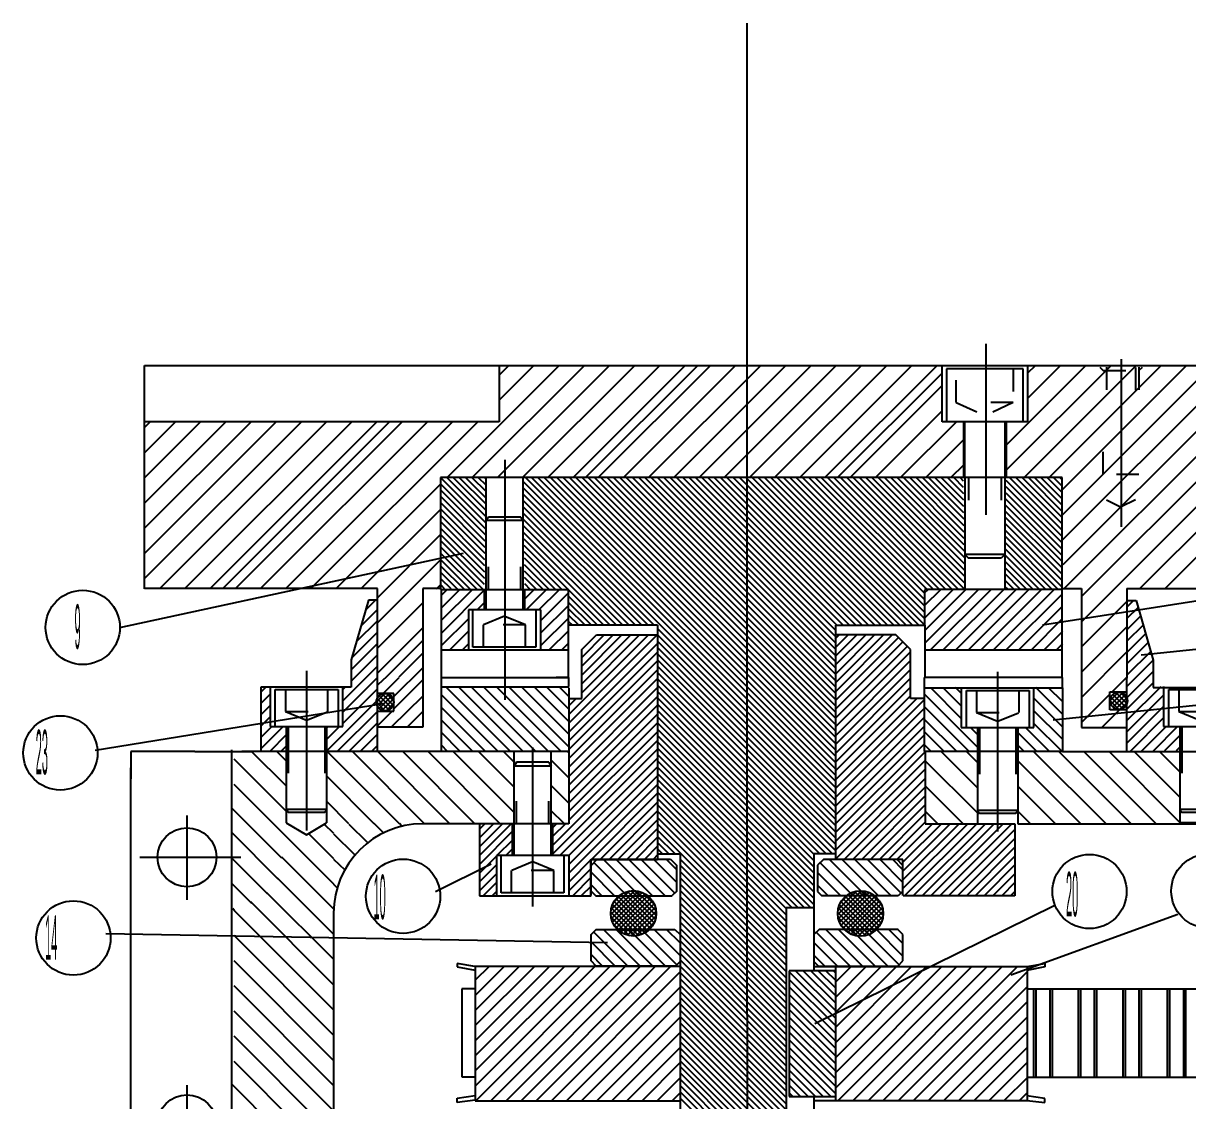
# Model space of a CAD drawing. Extents: x 0.6 to 11.2, y 0 to 9.3.
# Drawn here: x 1.05 to 6.19, y 4.49 to 9.25 of the extents above; entities that cross this region are included whole.
import ezdxf

# ---------------------------------------------------------------- set-up
doc = ezdxf.new("R2010")
doc.units = 0
doc.header["$LTSCALE"] = 10
doc.linetypes.add('DASHDOT', pattern=[1, 0.5, -0.25, 0, -0.25])
doc.linetypes.add('DOT', pattern=[0.25, 0, -0.25])
doc.layers.add('1', color=1, linetype='CONTINUOUS')

msp = doc.modelspace()

# ---------------------------------------------------------------- linework, layer by layer
at = {"layer": '1', "color": 0, "linetype": 'DASHDOT'}
for p, q in [((4.2456, 4.8676), (4.2456, 9.2519)), ((5.3005, 7.8353), (5.3005, 7.0797)), ((5.8982, 7.7671), (5.8982, 7.2094)), ((5.8982, 7.7671), (5.8982, 7.2094)), ((3.1734, 7.3226), (3.1734, 6.2617)), ((5.8982, 7.2094), (5.8982, 7.0257)), ((5.8982, 7.2094), (5.8982, 7.0257)), ((2.2969, 6.3892), (2.2969, 5.6845)), ((5.3519, 6.3848), (5.3519, 5.6801)), ((3.2965, 6.0504), (3.2965, 5.3481)), ((1.7692, 5.7508), (1.7692, 5.378)), ((1.5608, 5.5658), (2.0065, 5.5658)), ((4.2456, 4.8676), (4.2456, 2.6913)), ((1.7692, 4.5588), (1.7692, 4.2149))]:
    msp.add_line(p, q, dxfattribs=at)
at = {"layer": '1', "color": 0, "linetype": 'CONTINUOUS'}
for p, q in [((1.581, 6.7521), (1.581, 7.7399)), ((1.581, 7.7399), (6.9258, 7.7399)), ((3.4128, 7.7377), (2.9187, 7.2436)), ((3.5242, 7.7377), (3.0301, 7.2436)), ((3.6355, 7.7377), (3.1414, 7.2436)), ((3.1495, 7.7377), (3.1495, 7.4907)), ((3.3014, 7.7377), (3.1495, 7.5858)), ((3.1901, 7.7377), (3.1495, 7.6972)), ((3.7469, 7.7377), (3.2528, 7.2436)), ((3.8582, 7.7377), (3.3641, 7.2436)), ((3.9696, 7.7377), (3.4755, 7.2436)), ((4.0253, 7.7377), (3.5312, 7.2436)), ((4.0809, 7.7377), (3.5869, 7.2436)), ((4.1923, 7.7377), (3.6982, 7.2436)), ((4.3036, 7.7377), (3.8096, 7.2436)), ((4.415, 7.7377), (3.9209, 7.2436)), ((4.5264, 7.7377), (4.0323, 7.2436)), ((4.6377, 7.7377), (4.1436, 7.2436)), ((4.7491, 7.7377), (4.255, 7.2436)), ((4.8604, 7.7377), (4.3663, 7.2436)), ((4.9718, 7.7377), (4.4777, 7.2436)), ((5.0831, 7.7377), (4.5891, 7.2436)), ((5.1072, 7.4907), (5.1072, 7.7377)), ((5.4646, 7.7244), (5.1255, 7.7244)), ((5.1255, 7.7244), (5.1255, 7.4908)), ((5.8522, 7.7383), (5.3902, 7.2763)), ((5.7407, 7.7381), (5.3902, 7.3876)), ((5.4646, 7.4908), (5.4646, 7.7244)), ((5.9637, 7.7385), (5.4689, 7.2436)), ((5.6292, 7.738), (5.4845, 7.5933)), ((5.5176, 7.7378), (5.4845, 7.7047)), ((5.4845, 7.7377), (5.4845, 7.4907)), ((6.0753, 7.7386), (5.5803, 7.2436)), ((6.1868, 7.7388), (5.6381, 7.1901)), ((6.2983, 7.739), (5.6387, 7.0794)), ((6.4098, 7.7391), (5.6393, 6.9686)), ((6.5214, 7.7393), (5.6399, 6.8578)), ((6.6329, 7.7395), (5.6467, 6.7532)), ((6.8559, 7.7398), (5.7226, 6.6065)), ((6.7444, 7.7396), (5.7226, 6.7178)), ((5.1072, 7.7061), (4.6447, 7.2436)), ((6.9259, 7.6984), (5.9807, 6.7532)), ((5.1072, 7.6504), (4.7004, 7.2436)), ((6.9261, 7.5872), (6.0921, 6.7532)), ((5.1072, 7.5391), (4.8118, 7.2436)), ((3.1495, 7.4907), (1.5811, 7.4907)), ((1.6068, 7.4907), (1.5811, 7.465)), ((1.7181, 7.4907), (1.5812, 7.3538)), ((1.8295, 7.4907), (1.5814, 7.2426)), ((1.9409, 7.4907), (1.5815, 7.1313)), ((2.0522, 7.4907), (1.5816, 7.0201)), ((2.1636, 7.4907), (1.5817, 6.9089)), ((2.2749, 7.4907), (1.5819, 6.7976)), ((2.3863, 7.4907), (1.6488, 6.7532)), ((2.4976, 7.4907), (1.7602, 6.7532)), ((2.609, 7.4907), (1.8715, 6.7532)), ((2.6647, 7.4907), (1.9272, 6.7532)), ((2.7203, 7.4907), (1.9829, 6.7532)), ((2.8317, 7.4907), (2.0942, 6.7532)), ((2.943, 7.4907), (2.2056, 6.7532)), ((3.0544, 7.4907), (2.317, 6.7532)), ((5.1702, 7.4907), (4.9231, 7.2436)), ((5.4845, 7.4907), (5.1072, 7.4907)), ((5.2015, 7.4907), (5.2015, 7.2436)), ((5.2064, 7.4908), (5.2064, 7.2436)), ((5.3837, 7.4908), (5.3837, 7.2418)), ((5.3902, 7.4907), (5.3902, 7.2436)), ((5.2015, 7.4107), (5.0345, 7.2436)), ((5.2015, 7.2993), (5.1458, 7.2436)), ((2.8899, 7.2148), (2.4283, 6.7532)), ((5.6378, 7.2436), (2.8901, 7.2436)), ((2.8901, 7.2436), (2.8901, 6.7496)), ((3.0887, 7.0452), (2.8903, 7.2436)), ((3.0883, 7.0177), (2.8903, 7.2158)), ((3.0892, 7.0726), (2.9182, 7.2436)), ((3.0896, 7.1), (2.9461, 7.2435)), ((3.09, 7.1274), (2.9741, 7.2434)), ((3.0904, 7.1549), (3.002, 7.2433)), ((3.0908, 7.1823), (3.0299, 7.2432)), ((3.0912, 7.2097), (3.0579, 7.2431)), ((3.0916, 7.2371), (3.0858, 7.243)), ((3.0917, 6.6596), (3.0917, 7.243)), ((3.2545, 6.6596), (3.2545, 7.243)), ((4.6357, 5.8457), (3.2548, 7.2266)), ((4.6357, 5.8735), (3.2662, 7.243)), ((4.6357, 5.9014), (3.2941, 7.243)), ((4.6357, 5.9292), (3.3219, 7.243)), ((4.6357, 5.957), (3.3497, 7.243)), ((4.6357, 5.9849), (3.3776, 7.243)), ((4.6357, 6.0127), (3.4054, 7.243)), ((4.6357, 6.0405), (3.4332, 7.243)), ((4.6357, 6.0684), (3.461, 7.243)), ((4.6357, 6.0962), (3.4889, 7.243)), ((4.6357, 6.1241), (3.5167, 7.2431)), ((4.6357, 6.1519), (3.5445, 7.2431)), ((4.6357, 6.1797), (3.5724, 7.2431)), ((4.6357, 6.2076), (3.6002, 7.2431)), ((4.6357, 6.2354), (3.628, 7.2431)), ((4.6357, 6.2633), (3.6558, 7.2431)), ((4.6357, 6.2911), (3.6837, 7.2431)), ((4.6357, 6.3189), (3.7115, 7.2431)), ((4.6357, 6.3468), (3.7393, 7.2431)), ((4.6357, 6.3746), (3.7672, 7.2431)), ((4.6357, 6.4025), (3.795, 7.2432)), ((4.6357, 6.4303), (3.8228, 7.2432)), ((4.6357, 6.4581), (3.8506, 7.2432)), ((4.6357, 6.486), (3.8785, 7.2432)), ((4.6357, 6.5138), (3.9063, 7.2432)), ((4.6357, 6.5416), (3.9341, 7.2432)), ((4.6357, 6.5695), (3.962, 7.2432)), ((4.6421, 6.5909), (3.9898, 7.2432)), ((4.67, 6.5909), (4.0176, 7.2432)), ((4.6978, 6.5909), (4.0455, 7.2432)), ((4.7257, 6.5909), (4.0733, 7.2432)), ((4.7535, 6.5909), (4.1011, 7.2433)), ((4.7813, 6.5909), (4.1289, 7.2433)), ((4.8092, 6.5909), (4.1568, 7.2433)), ((4.837, 6.5909), (4.1846, 7.2433)), ((4.8648, 6.5909), (4.2124, 7.2433)), ((4.8927, 6.5909), (4.2403, 7.2433)), ((4.9205, 6.5909), (4.2681, 7.2433)), ((4.9484, 6.5909), (4.2959, 7.2433)), ((4.9762, 6.5909), (4.3237, 7.2433)), ((5.004, 6.5909), (4.3516, 7.2433)), ((5.0291, 6.5937), (4.3794, 7.2434)), ((5.0292, 6.6214), (4.4072, 7.2434)), ((5.0293, 6.6492), (4.4351, 7.2434)), ((5.0294, 6.6769), (4.4629, 7.2434)), ((5.0295, 6.7047), (4.4907, 7.2434)), ((5.0295, 6.7324), (4.5185, 7.2434)), ((5.0401, 6.7497), (4.5464, 7.2434)), ((5.068, 6.7496), (4.5742, 7.2434)), ((5.0959, 6.7496), (4.602, 7.2434)), ((5.1238, 6.7495), (4.6299, 7.2434)), ((5.1517, 6.7495), (4.6577, 7.2435)), ((5.1796, 6.7494), (4.6855, 7.2435)), ((5.2072, 6.7496), (4.7133, 7.2435)), ((5.2069, 6.7778), (4.7412, 7.2435)), ((5.2066, 6.8059), (4.769, 7.2435)), ((5.2062, 6.8341), (4.7968, 7.2435)), ((5.2059, 6.8623), (4.8247, 7.2435)), ((5.2056, 6.8904), (4.8525, 7.2435)), ((5.2053, 6.9186), (4.8803, 7.2435)), ((5.2049, 6.9468), (4.9081, 7.2435)), ((5.2046, 6.9749), (4.936, 7.2436)), ((5.2043, 7.0031), (4.9638, 7.2436)), ((5.204, 7.0313), (4.9916, 7.2436)), ((5.2036, 7.0594), (5.0195, 7.2436)), ((5.2033, 7.0876), (5.0473, 7.2436)), ((5.203, 7.1157), (5.0751, 7.2436)), ((5.2027, 7.1439), (5.103, 7.2436)), ((5.2023, 7.1721), (5.1308, 7.2436)), ((5.202, 7.2002), (5.1586, 7.2436)), ((5.2017, 7.2284), (5.1864, 7.2436)), ((5.2072, 7.2445), (5.2072, 6.7493)), ((5.3841, 7.2445), (5.3841, 6.7493)), ((5.6372, 6.9834), (5.39, 7.2306)), ((5.6373, 7.0112), (5.4065, 7.242)), ((5.6373, 7.039), (5.4341, 7.2422)), ((5.6374, 7.0668), (5.4618, 7.2424)), ((5.6375, 7.0945), (5.4894, 7.2426)), ((5.6375, 7.1223), (5.517, 7.2428)), ((5.6376, 7.1501), (5.5447, 7.243)), ((5.6377, 7.1778), (5.5723, 7.2432)), ((5.6377, 7.2056), (5.6, 7.2434)), ((5.6378, 7.2334), (5.6276, 7.2436)), ((5.6378, 6.7496), (5.6378, 7.2436)), ((3.0879, 6.9903), (2.8905, 7.1877)), ((3.0875, 6.9629), (2.8907, 7.1597)), ((4.6357, 5.8178), (3.2552, 7.1983)), ((3.8348, 6.5909), (3.2557, 7.17)), ((5.637, 6.9279), (5.3894, 7.1756)), ((5.6371, 6.9557), (5.3897, 7.2031)), ((2.8892, 7.1027), (2.5397, 6.7532)), ((3.0871, 6.9355), (2.8909, 7.1317)), ((3.0867, 6.908), (2.8911, 7.1036)), ((3.807, 6.5909), (3.2562, 7.1417)), ((3.7791, 6.5909), (3.2566, 7.1134)), ((5.6369, 6.8724), (5.3887, 7.1206)), ((5.637, 6.9001), (5.389, 7.1481)), ((3.0863, 6.8806), (2.8913, 7.0756)), ((3.1012, 7.0695), (3.0917, 7.0538)), ((3.2545, 7.0538), (3.0917, 7.0538)), ((3.245, 7.0695), (3.1012, 7.0695)), ((3.245, 7.0695), (3.2545, 7.0538)), ((3.7513, 6.5909), (3.2571, 7.0851)), ((3.7235, 6.5909), (3.2575, 7.0568)), ((5.6368, 6.8168), (5.388, 7.0656)), ((5.6368, 6.8446), (5.3883, 7.0931)), ((5.5501, 6.5924), (8.5084, 7.0573)), ((3.0859, 6.8532), (2.8915, 7.0476)), ((3.0854, 6.8258), (2.8916, 7.0195)), ((3.6956, 6.5909), (3.258, 7.0285)), ((3.6678, 6.5909), (3.2584, 7.0002)), ((5.6366, 6.7613), (5.3873, 7.0106)), ((5.6367, 6.7891), (5.3877, 7.0381)), ((2.8884, 6.9906), (2.6106, 6.7128)), ((3.085, 6.7983), (2.8918, 6.9915)), ((3.0846, 6.7709), (2.892, 6.9635)), ((3.6399, 6.5909), (3.2589, 6.9719)), ((5.5926, 6.7496), (5.3866, 6.9556)), ((5.6204, 6.7497), (5.387, 6.9831)), ((1.4725, 6.5815), (2.991, 6.9093)), ((3.0798, 6.7478), (2.8922, 6.9355)), ((3.0512, 6.7487), (2.8924, 6.9074)), ((3.4533, 6.7497), (3.2594, 6.9436)), ((3.4258, 6.7494), (3.2598, 6.9153)), ((5.3838, 6.9042), (5.2072, 6.9042)), ((5.2072, 6.9042), (5.2229, 6.8872)), ((5.3838, 6.9042), (5.3681, 6.8872)), ((5.537, 6.7496), (5.386, 6.9006)), ((5.5648, 6.7496), (5.3863, 6.9281)), ((2.8877, 6.8785), (2.6106, 6.6014)), ((3.0225, 6.7495), (2.8926, 6.8794)), ((2.9938, 6.7503), (2.8928, 6.8514)), ((3.3982, 6.7491), (3.2603, 6.887)), ((3.3706, 6.7488), (3.2607, 6.8587)), ((5.3681, 6.8872), (5.2229, 6.8872)), ((5.4814, 6.7495), (5.3853, 6.8456)), ((5.5092, 6.7495), (5.3856, 6.8731)), ((2.9652, 6.7512), (2.893, 6.8233)), ((2.9365, 6.752), (2.8932, 6.7953)), ((3.3431, 6.7485), (3.2612, 6.8304)), ((3.3155, 6.7483), (3.2616, 6.8021)), ((5.4536, 6.7494), (5.3849, 6.8181)), ((2.6106, 6.7532), (1.5819, 6.7532)), ((2.6106, 6.3618), (2.6106, 6.7532)), ((2.8935, 6.7532), (2.8113, 6.7532)), ((2.8113, 6.7532), (2.8113, 6.3618)), ((2.8869, 6.7664), (2.8708, 6.7503)), ((2.8925, 6.7497), (2.8925, 6.3595)), ((2.8925, 6.7497), (3.4571, 6.7497)), ((2.9196, 6.7496), (2.8926, 6.7226)), ((2.975, 6.7493), (2.893, 6.6672)), ((3.0304, 6.749), (2.8933, 6.6119)), ((2.9078, 6.7528), (2.8934, 6.7673)), ((3.0843, 6.7472), (2.8937, 6.5566)), ((3.0843, 6.6588), (3.0843, 6.7477)), ((3.0858, 6.7487), (3.0848, 6.7477)), ((3.1411, 6.7484), (3.1405, 6.7477)), ((3.1965, 6.7481), (3.1962, 6.7477)), ((3.2519, 6.7478), (3.2518, 6.7477)), ((3.288, 6.748), (3.2621, 6.7738)), ((3.2625, 6.6588), (3.2625, 6.7477)), ((3.3015, 6.7474), (3.2625, 6.7084)), ((3.3568, 6.7471), (3.2686, 6.6588)), ((3.4121, 6.7467), (3.3242, 6.6588)), ((3.4555, 6.5909), (3.4555, 6.7464)), ((3.6121, 6.5909), (3.4571, 6.7459)), ((5.0291, 6.7464), (5.0291, 6.5909)), ((5.0416, 6.7464), (5.0293, 6.7341)), ((5.6366, 6.7497), (5.0296, 6.7497)), ((5.0976, 6.7467), (5.0301, 6.6793)), ((5.1536, 6.747), (5.0309, 6.6244)), ((5.2096, 6.7474), (5.0318, 6.5696)), ((5.2655, 6.7477), (5.0326, 6.5147)), ((5.3215, 6.748), (5.0546, 6.481)), ((5.3775, 6.7483), (5.1102, 6.481)), ((5.4335, 6.7486), (5.1659, 6.481)), ((5.4895, 6.7489), (5.2216, 6.481)), ((5.5455, 6.7492), (5.2773, 6.481)), ((5.6015, 6.7495), (5.3329, 6.481)), ((5.398, 6.7494), (5.3843, 6.7631)), ((5.4258, 6.7494), (5.3846, 6.7906)), ((5.6366, 6.7497), (5.6366, 6.3595)), ((5.6405, 6.7532), (5.7226, 6.7532)), ((5.7226, 6.7532), (5.7226, 6.3527)), ((5.9234, 6.7532), (6.9272, 6.7532)), ((5.9234, 6.7532), (5.9234, 6.3576)), ((2.5709, 6.702), (2.4946, 6.4378)), ((2.6019, 6.702), (2.5583, 6.6583)), ((2.6113, 6.702), (2.5709, 6.702)), ((2.8113, 6.6909), (2.6106, 6.4901)), ((3.0843, 6.6915), (3.0516, 6.6588)), ((3.4554, 6.7343), (3.3338, 6.6127)), ((3.5843, 6.5909), (3.4571, 6.7181)), ((5.6368, 6.7292), (5.3886, 6.481)), ((5.9231, 6.6957), (5.7226, 6.4951)), ((5.9234, 6.7005), (5.9638, 6.7005)), ((5.953, 6.7005), (5.9234, 6.6709)), ((5.9638, 6.7005), (6.0401, 6.4363)), ((2.6113, 6.6612), (2.5379, 6.5878)), ((3.3338, 6.6588), (3.013, 6.6588)), ((3.013, 6.6588), (3.013, 6.481)), ((3.0332, 6.494), (3.0332, 6.6596)), ((3.3114, 6.6596), (3.3114, 6.494)), ((3.4548, 6.678), (3.3338, 6.557)), ((3.3338, 6.481), (3.3338, 6.6588)), ((3.5564, 6.5909), (3.4571, 6.6902)), ((3.5286, 6.5909), (3.4571, 6.6624)), ((5.6373, 6.674), (5.4443, 6.481)), ((5.9726, 6.67), (5.9234, 6.6208)), ((7.7517, 6.6429), (5.987, 6.4585)), ((2.6113, 6.6111), (2.5176, 6.5174)), ((3.013, 6.6202), (2.894, 6.5012)), ((3.4542, 6.6217), (3.3338, 6.5014)), ((3.4547, 6.3595), (3.4547, 6.5912)), ((3.5007, 6.5909), (3.4571, 6.6345)), ((3.4729, 6.5909), (3.4571, 6.6067)), ((3.8489, 6.5909), (3.4571, 6.5909)), ((3.8489, 6.5909), (3.8489, 5.5806)), ((4.6357, 6.5909), (5.0296, 6.5909)), ((4.6357, 6.5909), (4.6357, 5.5806)), ((5.0315, 6.3595), (5.0315, 6.5912)), ((5.6379, 6.6189), (5.5, 6.481)), ((5.9838, 6.6311), (5.9234, 6.5707)), ((5.9951, 6.5922), (5.9234, 6.5205)), ((2.6113, 6.561), (2.4972, 6.4469)), ((2.8113, 6.5795), (2.6106, 6.3787)), ((3.013, 6.5645), (2.9295, 6.481)), ((3.4536, 6.5654), (3.3691, 6.481)), ((3.8087, 6.5486), (3.4551, 6.1951)), ((3.8476, 6.5486), (3.4553, 6.1563)), ((3.5138, 6.4833), (3.5792, 6.5486)), ((3.7697, 6.5486), (3.5138, 6.2927)), ((3.7307, 6.5486), (3.5138, 6.3316)), ((3.6918, 6.5486), (3.5138, 6.3706)), ((3.6528, 6.5486), (3.5138, 6.4096)), ((3.6138, 6.5486), (3.5138, 6.4486)), ((3.5792, 6.5486), (3.8476, 6.5486)), ((4.6357, 5.79), (3.8489, 6.5768)), ((4.6357, 5.7622), (3.8489, 6.5489)), ((4.9015, 6.5486), (4.6332, 6.5486)), ((4.6913, 6.5486), (4.6332, 6.4905)), ((4.6523, 6.5486), (4.6332, 6.5295)), ((4.7693, 6.5486), (4.6333, 6.4127)), ((4.7303, 6.5486), (4.6333, 6.4516)), ((4.8472, 6.5486), (4.6334, 6.3348)), ((4.8082, 6.5486), (4.6334, 6.3738)), ((4.8862, 6.5486), (4.6335, 6.2959)), ((4.9134, 6.5368), (4.6335, 6.257)), ((4.967, 6.4833), (4.9015, 6.5486)), ((5.6384, 6.5637), (5.5557, 6.481)), ((5.9227, 6.5839), (5.7226, 6.3838)), ((6.0063, 6.5533), (5.9234, 6.4704)), ((2.6113, 6.5109), (2.4946, 6.3942)), ((2.8113, 6.5238), (2.6493, 6.3618)), ((3.013, 6.5088), (2.9851, 6.481)), ((3.3114, 6.494), (3.0332, 6.494)), ((3.453, 6.5091), (3.4248, 6.481)), ((3.8477, 6.5097), (3.4555, 6.1174)), ((4.6357, 5.7343), (3.8489, 6.5211)), ((4.6357, 5.7065), (3.8489, 6.4932)), ((4.9329, 6.5174), (4.6336, 6.2181)), ((4.9524, 6.4979), (4.6336, 6.1791)), ((5.6389, 6.5086), (5.6113, 6.481)), ((6.0175, 6.5145), (5.9234, 6.4203)), ((2.6113, 6.4608), (2.4946, 6.3441)), ((2.4946, 6.4378), (2.4946, 6.3169)), ((2.8113, 6.4681), (2.705, 6.3618)), ((3.4527, 6.481), (2.8941, 6.481)), ((3.8477, 6.4708), (3.4556, 6.0786)), ((3.5138, 6.2678), (3.5138, 6.4833)), ((4.6357, 5.6786), (3.8489, 6.4654)), ((4.6357, 5.6508), (3.8489, 6.4376)), ((4.967, 6.4735), (4.6337, 6.1402)), ((4.967, 6.4346), (4.6337, 6.1013)), ((4.967, 6.2678), (4.967, 6.4833)), ((5.6392, 6.481), (5.0331, 6.481)), ((8.5931, 6.479), (5.5971, 6.1717)), ((5.9223, 6.4721), (5.7226, 6.2724)), ((6.0287, 6.4756), (5.9234, 6.3702)), ((6.04, 6.4367), (5.9234, 6.3201)), ((6.0401, 6.4363), (6.0401, 6.3155)), ((2.6113, 6.4107), (2.4575, 6.2569)), ((2.811, 6.4031), (2.684, 6.2757)), ((3.8478, 6.4319), (3.4558, 6.0398)), ((3.8479, 6.3929), (3.4559, 6.001)), ((4.6357, 5.623), (3.8489, 6.4097)), ((4.6357, 5.5951), (3.8489, 6.3819)), ((4.967, 6.3956), (4.6338, 6.0624)), ((6.0401, 6.3867), (5.9234, 6.27)), ((2.6113, 6.3605), (2.4575, 6.2068)), ((2.6113, 6.0348), (2.6113, 6.3617)), ((2.6522, 6.3639), (2.6131, 6.3272)), ((2.706, 6.359), (2.6351, 6.288)), ((2.811, 6.3492), (2.684, 6.2218)), ((2.8113, 6.3618), (2.8113, 6.1407)), ((2.8925, 6.3595), (3.4547, 6.3595)), ((2.8925, 6.3595), (2.8925, 6.3201)), ((3.4547, 6.3595), (3.4004, 6.3595)), ((3.4547, 6.3595), (3.4547, 6.3595)), ((3.4547, 6.3595), (3.4547, 6.3201)), ((3.848, 6.354), (3.4561, 5.9622)), ((4.6224, 5.5806), (3.8489, 6.354)), ((4.967, 6.3566), (4.6338, 6.0234)), ((5.0296, 6.314), (5.0296, 6.3601)), ((5.6366, 6.3595), (5.0315, 6.3595)), ((5.6383, 6.314), (5.6383, 6.3601)), ((5.7226, 6.3527), (5.7226, 6.1392)), ((5.9218, 6.3603), (5.8584, 6.2968)), ((5.9234, 6.0334), (5.9234, 6.3602)), ((6.0401, 6.3366), (5.9234, 6.2199)), ((2.1194, 6.3191), (2.0951, 6.2949)), ((2.4946, 6.3169), (2.0951, 6.3169)), ((2.0951, 6.3169), (2.0951, 6.0348)), ((2.1367, 6.2863), (2.0951, 6.2448)), ((2.1367, 6.3207), (2.1367, 6.1429)), ((2.1591, 6.1421), (2.1591, 6.3077)), ((2.1591, 6.3077), (2.4372, 6.3077)), ((2.4372, 6.3077), (2.4372, 6.1421)), ((2.4575, 6.1429), (2.4575, 6.3207)), ((2.47, 6.3195), (2.4575, 6.307)), ((2.6113, 6.3104), (2.4575, 6.1567)), ((2.6439, 6.2897), (2.6066, 6.2524)), ((2.661, 6.2861), (2.6102, 6.2353)), ((2.6837, 6.2901), (2.6104, 6.2901)), ((2.6189, 6.2796), (2.6729, 6.2257)), ((2.6318, 6.2874), (2.6806, 6.2386)), ((2.6507, 6.2892), (2.6824, 6.2575)), ((2.6837, 6.2109), (2.6837, 6.2901)), ((2.8934, 6.0329), (2.8934, 6.3196)), ((2.8934, 6.3196), (3.4571, 6.3196)), ((3.144, 6.0329), (2.8934, 6.2834)), ((3.1997, 6.0329), (2.9131, 6.3194)), ((3.2554, 6.0329), (2.9694, 6.3188)), ((3.311, 6.0329), (3.0256, 6.3183)), ((3.3667, 6.0329), (3.0818, 6.3177)), ((3.4224, 6.0329), (3.1381, 6.3172)), ((3.4571, 6.0538), (3.1943, 6.3166)), ((3.4571, 6.1095), (3.2506, 6.316)), ((3.4571, 6.1652), (3.3068, 6.3155)), ((3.4571, 6.2209), (3.363, 6.3149)), ((3.4571, 6.2766), (3.4193, 6.3144)), ((3.848, 6.3151), (3.4562, 5.9233)), ((3.4571, 6.314), (3.4571, 6.0329)), ((4.5945, 5.5806), (3.8489, 6.3262)), ((4.5667, 5.5806), (3.8489, 6.2984)), ((4.967, 6.3176), (4.6339, 5.9845)), ((5.0296, 6.314), (5.6383, 6.314)), ((5.0296, 6.0329), (5.0296, 6.314)), ((5.2625, 6.0526), (5.0299, 6.2852)), ((5.1916, 6.1792), (5.0564, 6.3144)), ((5.1916, 6.2349), (5.1113, 6.3152)), ((5.1916, 6.2905), (5.1661, 6.316)), ((5.1916, 6.3164), (5.1916, 6.1386)), ((5.214, 6.1378), (5.214, 6.3033)), ((5.214, 6.3033), (5.4922, 6.3033)), ((5.4922, 6.3033), (5.4922, 6.1378)), ((5.5125, 6.1386), (5.5125, 6.3164)), ((5.6383, 6.1983), (5.5204, 6.3162)), ((5.6383, 6.2539), (5.5771, 6.3151)), ((5.6383, 6.3096), (5.6339, 6.3141)), ((5.6383, 6.314), (5.6383, 6.0329)), ((5.8483, 6.2867), (5.7226, 6.161)), ((5.8483, 6.2176), (5.8483, 6.2968)), ((5.8483, 6.2968), (5.9216, 6.2968)), ((5.8869, 6.2958), (5.8496, 6.2585)), ((5.9039, 6.2922), (5.8532, 6.2414)), ((5.8619, 6.2857), (5.9158, 6.2318)), ((5.9158, 6.2834), (5.8619, 6.2295)), ((5.8748, 6.2935), (5.9236, 6.2447)), ((5.8937, 6.2953), (5.9254, 6.2636)), ((6.0728, 6.3192), (5.9234, 6.1698)), ((6.0853, 6.2816), (5.9234, 6.1197)), ((6.0401, 6.3155), (6.4396, 6.3155)), ((6.0859, 6.3207), (6.0859, 6.1429)), ((6.1083, 6.1421), (6.1083, 6.3077)), ((6.1083, 6.3077), (6.3865, 6.3077)), ((1.3635, 6.0391), (2.6357, 6.2448)), ((2.1367, 6.2362), (2.0951, 6.1947)), ((2.6113, 6.2603), (2.3867, 6.0357)), ((2.6066, 6.2507), (2.6439, 6.2134)), ((2.6102, 6.2678), (2.661, 6.217)), ((2.6729, 6.2773), (2.6189, 6.2234)), ((2.6806, 6.2645), (2.6318, 6.2156)), ((2.6824, 6.2456), (2.6507, 6.2138)), ((2.811, 6.2782), (2.6718, 6.141)), ((3.0883, 6.0329), (2.8934, 6.2277)), ((3.4548, 6.2678), (3.5138, 6.2678)), ((3.4889, 6.2678), (3.455, 6.2339)), ((3.8481, 6.2762), (3.4564, 5.8845)), ((3.8482, 6.2373), (3.4565, 5.8457)), ((4.5397, 5.5797), (3.8489, 6.2705)), ((4.54, 5.5516), (3.8489, 6.2427)), ((4.967, 6.2787), (4.6339, 5.9456)), ((4.9951, 6.2678), (4.634, 5.9067)), ((5.026, 6.2597), (4.634, 5.8677)), ((5.0259, 6.2678), (4.967, 6.2678)), ((5.2268, 6.0326), (5.0304, 6.229)), ((5.6383, 6.1426), (5.5125, 6.2685)), ((5.8496, 6.2568), (5.8869, 6.2195)), ((5.8532, 6.2738), (5.9039, 6.2231)), ((5.9236, 6.2705), (5.8748, 6.2217)), ((5.9254, 6.2517), (5.8937, 6.2199)), ((6.0855, 6.2317), (5.9234, 6.0696)), ((2.1367, 6.1861), (2.0951, 6.1445)), ((2.6113, 6.2102), (2.4336, 6.0325)), ((2.6104, 6.2109), (2.6837, 6.2109)), ((2.6742, 6.2096), (2.6131, 6.1484)), ((2.811, 6.2096), (2.7426, 6.141)), ((3.8482, 6.1984), (3.4567, 5.8069)), ((4.5403, 5.5235), (3.8489, 6.2149)), ((4.5406, 5.4954), (3.8489, 6.187)), ((5.0265, 6.2212), (4.6341, 5.8288)), ((5.0269, 6.1827), (4.6341, 5.7899)), ((5.6383, 6.0869), (5.5125, 6.2128)), ((5.8905, 6.2176), (5.8121, 6.1392)), ((5.9216, 6.2176), (5.8483, 6.2176)), ((6.0857, 6.1818), (5.9375, 6.0336)), ((2.1937, 6.1429), (2.0951, 6.0443)), ((2.1436, 6.1429), (2.0951, 6.0944)), ((2.1367, 6.1429), (2.4575, 6.1429)), ((2.208, 6.1429), (2.208, 6.054)), ((2.2169, 6.1432), (2.2169, 6.0368)), ((2.378, 6.1432), (2.378, 6.0368)), ((2.3862, 6.1429), (2.3862, 6.054)), ((2.3937, 6.1429), (2.3862, 6.1355)), ((2.4438, 6.1429), (2.3864, 6.0856)), ((2.6113, 6.1601), (2.4843, 6.0332)), ((2.8113, 6.1407), (2.6108, 6.1407)), ((3.0326, 6.0329), (2.8934, 6.1721)), ((3.8483, 6.1595), (3.4569, 5.7681)), ((4.5408, 5.4673), (3.8489, 6.1592)), ((4.5411, 5.4392), (3.8489, 6.1313)), ((5.0274, 6.1442), (4.6342, 5.7509)), ((5.1712, 6.0325), (5.031, 6.1727)), ((5.1916, 6.1386), (5.5125, 6.1386)), ((5.2628, 6.108), (5.2322, 6.1386)), ((5.2629, 6.1386), (5.2629, 6.0497)), ((5.2719, 6.1388), (5.2719, 6.0324)), ((5.433, 6.1388), (5.433, 6.0324)), ((5.4412, 6.1386), (5.4412, 6.0497)), ((5.5811, 6.0328), (5.4753, 6.1386)), ((5.6367, 6.0329), (5.5125, 6.1571)), ((5.7226, 6.1392), (5.9229, 6.1392)), ((6.097, 6.1429), (5.9883, 6.0343)), ((6.1471, 6.1429), (6.0391, 6.035)), ((6.0859, 6.1429), (6.4067, 6.1429)), ((6.1572, 6.1429), (6.1572, 6.054)), ((6.1662, 6.1432), (6.1662, 6.0368)), ((2.208, 6.1071), (2.1347, 6.0338)), ((2.6113, 6.11), (2.5351, 6.0338)), ((2.977, 6.0329), (2.8934, 6.1164)), ((3.8484, 6.0817), (3.3865, 5.6198)), ((3.8484, 6.1206), (3.457, 5.7293)), ((4.5414, 5.411), (3.8489, 6.1035)), ((4.5417, 5.3829), (3.8489, 6.0757)), ((5.0278, 6.1056), (4.6342, 5.712)), ((5.1157, 6.0324), (5.0316, 6.1165)), ((5.5254, 6.0328), (5.4413, 6.1169)), ((6.1603, 6.1061), (6.09, 6.0357)), ((1.8035, 6.0329), (1.5208, 6.0329)), ((1.5208, 6.0329), (1.5208, 5.9126)), ((1.8035, 6.0329), (2.0539, 6.0329)), ((1.9669, 4.1862), (1.9669, 6.0404)), ((2.8934, 6.0329), (2.012, 6.0329)), ((2.2083, 5.8794), (2.0535, 6.0341)), ((2.2083, 5.9907), (2.1649, 6.0341)), ((2.208, 6.057), (2.1835, 6.0325)), ((2.208, 6.054), (2.208, 5.7176)), ((2.3862, 6.054), (2.3862, 5.7176)), ((2.7078, 5.7139), (2.3893, 6.0324)), ((2.8192, 5.7139), (2.5007, 6.0324)), ((2.6113, 6.0599), (2.5859, 6.0345)), ((2.9305, 5.7139), (2.6121, 6.0324)), ((3.0419, 5.7139), (2.7234, 6.0324)), ((3.1532, 5.7139), (2.8348, 6.0324)), ((2.9213, 6.0329), (2.8934, 6.0607)), ((3.4571, 6.0329), (2.8934, 6.0329)), ((3.2151, 5.7634), (2.9461, 6.0324)), ((3.2151, 5.8747), (3.0575, 6.0324)), ((3.2151, 5.9861), (3.1688, 6.0324)), ((3.2159, 5.5726), (3.2159, 6.0337)), ((3.3787, 5.5726), (3.3787, 6.0337)), ((3.8485, 6.0428), (3.3865, 5.5808)), ((3.4571, 6.0274), (3.4516, 6.0329)), ((3.4571, 6.0329), (3.4571, 5.7138)), ((4.5419, 5.3548), (3.8489, 6.0478)), ((5.0283, 6.0671), (4.6342, 5.6731)), ((5.0287, 6.0286), (4.6343, 5.6342)), ((5.6383, 6.0329), (5.0296, 6.0329)), ((5.0602, 6.0322), (5.0321, 6.0603)), ((5.0324, 6.0322), (5.0324, 5.7138)), ((5.2619, 5.8741), (5.1036, 6.0323)), ((5.2611, 5.9862), (5.2147, 6.0326)), ((5.2629, 6.0497), (5.2629, 5.7132)), ((5.4412, 6.0497), (5.4412, 5.7132)), ((5.4698, 6.0327), (5.4418, 6.0608)), ((5.8312, 5.7128), (5.5106, 6.0335)), ((5.9427, 5.7127), (5.6219, 6.0335)), ((5.6383, 6.0329), (6.5032, 6.0329)), ((6.0542, 5.7126), (5.7333, 6.0335)), ((6.1567, 5.7214), (5.8447, 6.0335)), ((6.1567, 5.8328), (5.956, 6.0335)), ((6.1567, 5.9441), (6.0674, 6.0335)), ((6.1642, 6.0599), (6.1408, 6.0364)), ((6.1572, 6.054), (6.1572, 5.7176)), ((2.2083, 5.768), (1.9773, 5.999)), ((3.2258, 5.9864), (3.2159, 5.9683)), ((3.3689, 5.9864), (3.2258, 5.9864)), ((3.3689, 5.9864), (3.3787, 5.9683)), ((3.4571, 5.916), (3.3789, 5.9943)), ((3.8486, 6.0039), (3.4177, 5.5731)), ((4.5269, 5.342), (3.8489, 6.02)), ((4.499, 5.342), (3.8489, 5.9921)), ((5.0292, 5.9901), (4.6343, 5.5952)), ((5.2626, 5.762), (5.0324, 5.9922)), ((5.7198, 5.7129), (5.441, 5.9917)), ((1.5208, 2.7302), (1.5208, 5.9608)), ((2.5965, 5.7139), (2.387, 5.9234)), ((3.3787, 5.9683), (3.2159, 5.9683)), ((3.8486, 5.965), (3.4567, 5.5731)), ((3.8487, 5.9261), (3.4578, 5.5352)), ((4.4712, 5.342), (3.8489, 5.9643)), ((4.4433, 5.342), (3.8489, 5.9365)), ((5.0296, 5.9515), (4.6345, 5.5564)), ((2.4176, 5.4473), (1.9773, 5.8876)), ((3.4571, 5.8047), (3.3792, 5.8826)), ((3.8488, 5.8871), (3.4578, 5.4962)), ((4.4182, 5.3394), (3.8489, 5.9086)), ((4.4182, 5.3115), (3.8489, 5.8808)), ((5.0301, 5.913), (4.6735, 5.5564)), ((5.0305, 5.8745), (4.7125, 5.5564)), ((5.1999, 5.7134), (5.0324, 5.8808)), ((5.6083, 5.713), (5.4411, 5.8803)), ((3.8488, 5.8482), (3.557, 5.5564)), ((4.4182, 5.2837), (3.8489, 5.8529)), ((4.4182, 5.2558), (3.8489, 5.8251)), ((5.031, 5.836), (4.7514, 5.5564)), ((2.1891, 5.5615), (1.9696, 5.7806)), ((2.3866, 5.7771), (2.2084, 5.7771)), ((2.2084, 5.7771), (2.2169, 5.7633)), ((2.3866, 5.7771), (2.378, 5.7633)), ((2.4851, 5.7139), (2.3866, 5.8124)), ((3.4363, 5.7141), (3.3795, 5.7709)), ((3.8489, 5.8093), (3.596, 5.5564)), ((3.849, 5.7704), (3.635, 5.5564)), ((4.4182, 5.228), (3.8489, 5.7973)), ((4.4182, 5.2002), (3.8489, 5.7694)), ((5.0314, 5.7974), (4.7904, 5.5564)), ((5.0882, 5.7136), (5.0324, 5.7695)), ((5.4415, 5.7727), (5.2634, 5.7727)), ((5.2634, 5.7727), (5.2719, 5.7589)), ((5.4415, 5.7727), (5.433, 5.7589)), ((5.4969, 5.7131), (5.4411, 5.7689)), ((6.3358, 5.7771), (6.1577, 5.7771)), ((6.1577, 5.7771), (6.1662, 5.7633)), ((2.208, 5.7176), (2.2967, 5.6645)), ((2.378, 5.7633), (2.2169, 5.7633)), ((2.2967, 5.6645), (2.3862, 5.7176)), ((2.5948, 5.7156), (2.636, 5.6744)), ((2.7085, 5.7156), (2.7168, 5.7057)), ((3.0617, 5.7138), (2.8112, 5.7138)), ((3.4571, 5.7138), (3.0617, 5.7138)), ((3.0617, 5.7138), (3.0617, 5.3954)), ((3.1242, 5.7138), (3.0617, 5.6513)), ((3.0852, 5.7138), (3.0617, 5.6902)), ((3.2021, 5.7137), (3.0617, 5.5733)), ((3.1632, 5.7137), (3.0617, 5.6123)), ((3.2083, 5.662), (3.2083, 5.7137)), ((3.4415, 5.7138), (3.3865, 5.6588)), ((3.3865, 5.662), (3.3865, 5.7137)), ((3.4025, 5.7137), (3.3865, 5.6977)), ((3.849, 5.7315), (3.6739, 5.5564)), ((4.4182, 5.1723), (3.8489, 5.7416)), ((4.4182, 5.1445), (3.8489, 5.7138)), ((5.0319, 5.7589), (4.8294, 5.5564)), ((5.0323, 5.7204), (4.8684, 5.5564)), ((5.0647, 5.7138), (4.9073, 5.5564)), ((5.2206, 5.7138), (4.9337, 5.4269)), ((5.1816, 5.7138), (4.9337, 5.4659)), ((5.1426, 5.7138), (4.9337, 5.5048)), ((5.1037, 5.7138), (4.9337, 5.5438)), ((5.2596, 5.7138), (4.9421, 5.3963)), ((5.2985, 5.7138), (4.981, 5.3963)), ((5.3375, 5.7138), (5.0199, 5.3962)), ((5.0324, 5.7138), (5.4284, 5.7138)), ((5.3765, 5.7138), (5.0588, 5.3961)), ((5.4155, 5.7138), (5.0977, 5.396)), ((5.433, 5.7589), (5.2719, 5.7589)), ((5.4284, 5.7138), (5.4284, 5.3954)), ((5.4412, 5.7132), (6.105, 5.7132)), ((6.105, 5.7132), (7.6683, 5.7132)), ((6.3354, 5.7176), (6.1566, 5.7176)), ((6.3273, 5.7633), (6.1662, 5.7633)), ((2.1718, 5.4692), (1.9696, 5.673)), ((2.4176, 5.5587), (2.3062, 5.6701)), ((2.4176, 5.67), (2.3761, 5.7116)), ((2.4168, 5.6695), (2.5091, 5.5774)), ((2.4844, 5.7123), (2.5652, 5.6317)), ((3.2083, 5.6809), (3.0617, 5.5343)), ((3.2083, 5.5731), (3.2083, 5.662)), ((3.3865, 5.5731), (3.3865, 5.662)), ((3.8491, 5.6926), (3.7129, 5.5564)), ((4.4182, 5.1167), (3.8489, 5.6859)), ((5.4284, 5.6877), (5.1366, 5.396)), ((3.2083, 5.6419), (3.1394, 5.5731)), ((3.8492, 5.6537), (3.7519, 5.5564)), ((3.8492, 5.6148), (3.7909, 5.5564)), ((3.9264, 5.5806), (3.8489, 5.6581)), ((3.8986, 5.5806), (3.8489, 5.6302)), ((5.4284, 5.6488), (5.1755, 5.3959)), ((5.4284, 5.6098), (5.2144, 5.3958)), ((2.1256, 5.4039), (1.9696, 5.5596)), ((2.4176, 5.336), (2.1877, 5.5659)), ((3.137, 5.5706), (3.0617, 5.4954)), ((3.4578, 5.5731), (3.137, 5.5731)), ((3.137, 5.5731), (3.137, 5.3952)), ((3.1572, 5.4083), (3.1572, 5.5738)), ((3.2083, 5.603), (3.1784, 5.5731)), ((3.4354, 5.5738), (3.4354, 5.4083)), ((3.4578, 5.3952), (3.4578, 5.5731)), ((3.8493, 5.5759), (3.8298, 5.5564)), ((3.8707, 5.5806), (3.8489, 5.6024)), ((3.8489, 5.5806), (3.9491, 5.5806)), ((3.8489, 5.5806), (3.8493, 5.5564)), ((3.9491, 5.5806), (3.9491, 4.9354)), ((4.6357, 5.5806), (4.5397, 5.5806)), ((4.5397, 5.5806), (4.5397, 5.0641)), ((4.6357, 5.5806), (4.6357, 5.5561)), ((5.4284, 5.5708), (5.2533, 5.3958)), ((2.4168, 5.5576), (2.4663, 5.5099)), ((2.8679, 5.4137), (3.1142, 5.5366)), ((3.137, 5.5317), (3.0617, 5.4564)), ((3.5544, 5.5538), (3.4578, 5.4572)), ((3.5544, 5.5148), (3.4578, 5.4183)), ((3.5544, 5.3963), (3.5544, 5.5564)), ((3.5544, 5.5564), (3.8493, 5.5564)), ((3.5549, 5.3969), (3.5549, 5.557)), ((3.5549, 5.557), (3.8542, 5.557)), ((3.555, 5.5298), (3.5825, 5.5572)), ((3.7143, 5.3956), (3.5676, 5.5424)), ((3.7698, 5.3958), (3.6084, 5.5572)), ((3.8253, 5.396), (3.6642, 5.5571)), ((3.8809, 5.3961), (3.7199, 5.5571)), ((3.9252, 5.4075), (3.7756, 5.557)), ((3.9324, 5.4559), (3.8314, 5.557)), ((3.8542, 5.557), (3.906, 5.557)), ((3.9324, 5.5116), (3.8871, 5.5569)), ((3.906, 5.5569), (3.9324, 5.5306)), ((3.9324, 5.5306), (3.9324, 5.4147)), ((4.4182, 5.0888), (3.9492, 5.5578)), ((4.4182, 5.061), (3.9492, 5.53)), ((4.5826, 5.5564), (4.5562, 5.53)), ((4.5562, 5.53), (4.5562, 5.4141)), ((4.7143, 5.3953), (4.5679, 5.5417)), ((4.6344, 5.5564), (4.5826, 5.5564)), ((4.7701, 5.3951), (4.6088, 5.5564)), ((4.9337, 5.5564), (4.6344, 5.5564)), ((4.826, 5.3949), (4.6644, 5.5564)), ((4.8818, 5.3948), (4.7201, 5.5565)), ((4.9253, 5.4069), (4.7757, 5.5565)), ((4.9336, 5.4543), (4.8313, 5.5566)), ((4.9336, 5.51), (4.8869, 5.5566)), ((4.9336, 5.5293), (4.9061, 5.5567)), ((4.9337, 5.3963), (4.9337, 5.5564)), ((5.4284, 5.5318), (5.2922, 5.3957)), ((2.4176, 5.2246), (2.1691, 5.4731)), ((3.137, 5.4927), (3.0617, 5.4174)), ((3.5544, 5.4759), (3.474, 5.3954)), ((3.6588, 5.3954), (3.555, 5.4992)), ((4.4182, 5.0331), (3.9492, 5.5021)), ((4.4182, 5.0053), (3.9492, 5.4743)), ((4.6584, 5.3954), (4.5562, 5.4976)), ((5.4284, 5.4929), (5.3311, 5.3956)), ((2.0563, 5.3616), (1.9696, 5.4481)), ((2.4176, 5.1133), (2.1223, 5.4086)), ((2.4168, 5.4474), (2.4333, 5.4309)), ((3.137, 5.4537), (3.0787, 5.3954)), ((3.137, 5.4147), (3.1175, 5.3953)), ((3.4354, 5.4083), (3.1572, 5.4083)), ((3.5544, 5.4369), (3.5134, 5.3959)), ((3.6033, 5.3953), (3.555, 5.4436)), ((3.555, 5.4157), (3.5756, 5.3952)), ((3.7473, 5.4179), (3.6423, 5.3129)), ((3.7252, 5.4165), (3.6437, 5.335)), ((3.7654, 5.4154), (3.6448, 5.2948)), ((3.781, 5.4103), (3.6499, 5.2792)), ((3.693, 5.4049), (3.6553, 5.3672)), ((3.7004, 5.4087), (3.8337, 5.2755)), ((3.7156, 5.4143), (3.8393, 5.2906)), ((3.733, 5.4175), (3.8425, 5.308)), ((3.7538, 5.4174), (3.8423, 5.3288)), ((3.7818, 5.41), (3.835, 5.3568)), ((3.9324, 5.4147), (3.9139, 5.3962)), ((4.4182, 4.9775), (3.9492, 5.4464)), ((4.4182, 4.9496), (3.9492, 5.4186)), ((4.6026, 5.3956), (4.5562, 5.442)), ((4.5562, 5.4141), (4.5747, 5.3957)), ((4.7507, 5.4174), (4.6457, 5.3124)), ((4.7287, 5.416), (4.6471, 5.3344)), ((4.7688, 5.4148), (4.6483, 5.2943)), ((4.7845, 5.4098), (4.6533, 5.2786)), ((4.6964, 5.4044), (4.6587, 5.3667)), ((4.7039, 5.4082), (4.8371, 5.275)), ((4.719, 5.4138), (4.8427, 5.2901)), ((4.7364, 5.417), (4.8459, 5.3075)), ((4.7572, 5.4168), (4.8458, 5.3283)), ((4.7852, 5.4095), (4.8384, 5.3563)), ((4.9336, 5.4152), (4.913, 5.3947)), ((5.4284, 5.4539), (5.37, 5.3955)), ((5.4284, 5.4149), (5.4089, 5.3955)), ((2.4175, 5.0019), (2.0515, 5.368)), ((3.0617, 5.3954), (3.5549, 5.3954)), ((3.5544, 5.3979), (3.5528, 5.3963)), ((3.5756, 5.3952), (3.9139, 5.3952)), ((3.6499, 5.3561), (3.781, 5.2249)), ((3.7947, 5.4034), (3.6568, 5.2655)), ((3.6568, 5.3698), (3.7947, 5.2318)), ((3.8068, 5.3948), (3.6654, 5.2534)), ((3.6654, 5.3818), (3.8068, 5.2404)), ((3.6756, 5.3923), (3.8173, 5.2506)), ((3.8173, 5.3846), (3.6756, 5.2429)), ((3.6872, 5.4013), (3.8263, 5.2622)), ((3.8263, 5.373), (3.6872, 5.2339)), ((3.8337, 5.3597), (3.7004, 5.2265)), ((4.4182, 4.9218), (3.9493, 5.3907)), ((4.4182, 4.8939), (3.9493, 5.3628)), ((4.913, 5.3947), (4.5747, 5.3947)), ((4.6533, 5.3555), (4.7845, 5.2244)), ((4.7982, 5.4029), (4.6602, 5.2649)), ((4.6602, 5.3692), (4.7982, 5.2313)), ((4.8102, 5.3943), (4.6688, 5.2529)), ((4.6688, 5.3813), (4.8102, 5.2399)), ((4.679, 5.3918), (4.8207, 5.2501)), ((4.8207, 5.3841), (4.679, 5.2424)), ((4.6906, 5.4008), (4.8297, 5.2617)), ((4.8297, 5.3725), (4.6906, 5.2334)), ((4.8371, 5.3592), (4.7039, 5.2259)), ((5.4284, 5.3954), (4.9348, 5.3954)), ((1.9793, 5.3289), (1.9716, 5.3385)), ((2.4175, 4.8906), (1.9773, 5.3309)), ((2.4175, 5.3201), (2.4175, 2.7302)), ((3.6423, 5.3223), (3.7473, 5.2173)), ((3.6448, 5.3404), (3.7654, 5.2199)), ((3.8393, 5.3446), (3.7156, 5.2209)), ((3.8425, 5.3272), (3.733, 5.2177)), ((3.8423, 5.3064), (3.7538, 5.2179)), ((4.4182, 4.8661), (3.9493, 5.335)), ((4.4182, 4.8383), (3.9493, 5.3071)), ((4.5421, 5.342), (4.4182, 5.342)), ((4.4182, 5.342), (4.4182, 4.2486)), ((5.6027, 5.3511), (4.5437, 4.829)), ((4.6457, 5.3218), (4.7507, 5.2168)), ((4.6483, 5.3399), (4.7688, 5.2193)), ((4.8427, 5.3441), (4.719, 5.2204)), ((4.8459, 5.3267), (4.7364, 5.2172)), ((4.8458, 5.3059), (4.7572, 5.2173)), ((5.4099, 5.0463), (6.1485, 5.3139)), ((3.6437, 5.3003), (3.7252, 5.2187)), ((3.6553, 5.268), (3.693, 5.2303)), ((3.835, 5.2784), (3.7818, 5.2252)), ((4.4182, 4.8104), (3.9493, 5.2793)), ((4.4182, 4.7826), (3.9494, 5.2514)), ((4.6471, 5.2997), (4.7287, 5.2182)), ((4.6587, 5.2675), (4.6964, 5.2298)), ((4.8384, 5.2779), (4.7852, 5.2247)), ((1.411, 5.2293), (3.6272, 5.1883)), ((2.4175, 4.7793), (1.9773, 5.2195)), ((3.555, 5.2241), (3.5779, 5.2469)), ((3.555, 5.1077), (3.555, 5.2241)), ((3.717, 5.0849), (3.5664, 5.2355)), ((3.5756, 5.2469), (3.9256, 5.2469)), ((3.7727, 5.0849), (3.6107, 5.2469)), ((3.8284, 5.0849), (3.6664, 5.2469)), ((3.8841, 5.0849), (3.7221, 5.2469)), ((3.9338, 5.0908), (3.7777, 5.2469)), ((3.9484, 5.1319), (3.8334, 5.2469)), ((3.9484, 5.1875), (3.8891, 5.2469)), ((3.9256, 5.2469), (3.9484, 5.2241)), ((3.9484, 5.2241), (3.9484, 5.1054)), ((4.4182, 4.7547), (3.9494, 5.2236)), ((4.563, 5.2464), (4.5401, 5.2235)), ((4.5401, 5.2235), (4.5401, 5.1049)), ((4.6999, 5.0843), (4.5504, 5.2338)), ((4.913, 5.2464), (4.563, 5.2464)), ((4.7556, 5.0843), (4.5935, 5.2464)), ((4.8112, 5.0843), (4.6492, 5.2464)), ((4.8669, 5.0843), (4.7049, 5.2464)), ((4.9166, 5.0903), (4.7606, 5.2464)), ((4.9336, 5.129), (4.8163, 5.2464)), ((4.9336, 5.1847), (4.8719, 5.2464)), ((4.9336, 5.2235), (4.9107, 5.2464)), ((4.9336, 5.1072), (4.9336, 5.2235)), ((3.6613, 5.0849), (3.555, 5.1912)), ((4.4182, 4.7269), (3.9494, 5.1957)), ((4.4182, 4.6991), (3.9494, 5.1678)), ((4.6442, 5.0843), (4.5401, 5.1884)), ((2.4175, 4.6679), (1.9773, 5.1081)), ((3.0414, 5.0833), (2.9636, 5.0966)), ((2.9636, 5.0966), (2.9636, 5.0813)), ((3.6057, 5.0849), (3.555, 5.1355)), ((3.5779, 5.0849), (3.555, 5.1077)), ((3.9484, 5.1054), (3.9279, 5.0849)), ((4.4182, 4.6712), (3.9494, 5.14)), ((4.4182, 4.6434), (3.9495, 5.1121)), ((4.5885, 5.0843), (4.5401, 5.1327)), ((4.5401, 5.1049), (4.5607, 5.0843)), ((4.9107, 5.0843), (4.9336, 5.1072)), ((5.4834, 5.0826), (5.5612, 5.0958)), ((5.5612, 5.0958), (5.5612, 5.0806)), ((2.9636, 5.0813), (3.0429, 5.0661)), ((3.0414, 5.0833), (3.0414, 5.0833)), ((3.9475, 5.0826), (3.0433, 5.0826)), ((3.0433, 5.0826), (3.0433, 4.4895)), ((3.5718, 5.0826), (3.0433, 4.5541)), ((3.505, 5.0826), (3.0433, 4.621)), ((3.4382, 5.0826), (3.0433, 4.6878)), ((3.3714, 5.0826), (3.0433, 4.7546)), ((3.3045, 5.0826), (3.0433, 4.8214)), ((3.2377, 5.0826), (3.0433, 4.8882)), ((3.1709, 5.0826), (3.0433, 4.955)), ((3.1041, 5.0826), (3.0433, 5.0218)), ((3.6386, 5.0826), (3.0455, 4.4895)), ((3.7054, 5.0826), (3.1124, 4.4895)), ((3.7722, 5.0826), (3.1792, 4.4895)), ((3.839, 5.0826), (3.246, 4.4895)), ((3.9059, 5.0826), (3.3128, 4.4895)), ((3.9475, 5.0574), (3.3796, 4.4895)), ((3.9279, 5.0849), (3.5779, 5.0849)), ((4.4182, 4.6156), (3.9495, 5.0843)), ((4.4182, 4.5877), (3.9495, 5.0564)), ((4.6349, 5.0641), (4.4306, 5.0641)), ((4.4306, 5.0641), (4.4306, 4.5081)), ((4.6349, 4.8549), (4.4306, 5.0593)), ((4.6349, 4.8883), (4.4592, 5.0641)), ((4.6349, 4.9217), (4.4926, 5.0641)), ((4.6349, 4.9551), (4.526, 5.0641)), ((4.5421, 5.0826), (5.4834, 5.0826)), ((4.6349, 4.9885), (4.5594, 5.0641)), ((4.5607, 5.0843), (4.9107, 5.0843)), ((4.6349, 5.0219), (4.5928, 5.0641)), ((4.6349, 5.0553), (4.6262, 5.0641)), ((4.6349, 5.0826), (4.6349, 4.4895)), ((5.172, 5.0826), (4.6349, 4.5455)), ((5.1052, 5.0826), (4.6349, 4.6123)), ((5.0384, 5.0826), (4.6349, 4.6792)), ((4.9716, 5.0826), (4.6349, 4.746)), ((4.9047, 5.0826), (4.6349, 4.8128)), ((4.8379, 5.0826), (4.6349, 4.8796)), ((4.7711, 5.0826), (4.6349, 4.9464)), ((4.7043, 5.0826), (4.6349, 5.0132)), ((4.6375, 5.0826), (4.6349, 5.08)), ((5.2388, 5.0826), (4.6458, 4.4895)), ((5.3056, 5.0826), (4.7127, 4.4896)), ((5.3724, 5.0826), (4.7795, 4.4897)), ((5.4393, 5.0826), (4.8464, 4.4898)), ((5.4833, 5.0598), (4.9133, 4.4898)), ((5.5612, 5.0806), (5.4819, 5.0654)), ((5.4834, 5.0826), (5.4834, 4.4895)), ((5.4834, 5.0826), (5.4834, 5.0826)), ((2.4175, 4.5566), (1.9773, 4.9968)), ((4.4182, 4.5599), (3.9495, 5.0286)), ((4.4182, 4.532), (3.9495, 5.0007)), ((4.6349, 4.8215), (4.4306, 5.0259)), ((4.6349, 4.7881), (4.4306, 4.9925)), ((5.4832, 4.9929), (4.9802, 4.4899)), ((3.0443, 4.9847), (2.9847, 4.9847)), ((2.9847, 4.9847), (2.9847, 4.5945)), ((3.9475, 4.9906), (3.4464, 4.4895)), ((4.4182, 4.5042), (3.9495, 4.9728)), ((4.4182, 4.4764), (3.9496, 4.945)), ((4.6349, 4.7547), (4.4306, 4.959)), ((5.484, 4.9847), (7.0046, 4.9847)), ((5.5111, 4.9847), (5.5111, 4.5934)), ((5.5213, 4.9847), (5.5213, 4.5934)), ((5.5824, 4.9847), (5.5824, 4.5934)), ((5.5926, 4.9847), (5.5926, 4.5934)), ((5.708, 4.9847), (5.708, 4.5934)), ((5.7182, 4.9847), (5.7182, 4.5934)), ((5.7793, 4.9847), (5.7793, 4.5934)), ((5.7895, 4.9847), (5.7895, 4.5934)), ((5.9049, 4.9847), (5.9049, 4.5934)), ((5.9151, 4.9847), (5.9151, 4.5934)), ((5.9762, 4.9847), (5.9762, 4.5934)), ((5.9863, 4.9847), (5.9863, 4.5934)), ((6.1017, 4.9847), (6.1017, 4.5934)), ((6.1119, 4.9847), (6.1119, 4.5934)), ((6.173, 4.9847), (6.173, 4.5934)), ((6.1832, 4.9847), (6.1832, 4.5934)), ((3.9475, 4.9238), (3.5132, 4.4895)), ((3.9491, 4.9354), (3.9491, 3.2979)), ((4.4182, 4.4485), (3.9496, 4.9171)), ((4.4182, 4.4207), (3.9496, 4.8893)), ((4.6349, 4.7213), (4.4306, 4.9256)), ((4.6349, 4.6879), (4.4306, 4.8922)), ((5.483, 4.9259), (5.0471, 4.49)), ((2.4175, 4.4452), (1.9773, 4.8854)), ((3.9475, 4.857), (3.5801, 4.4895)), ((4.4182, 4.3928), (3.9496, 4.8614)), ((4.6349, 4.6545), (4.4306, 4.8588)), ((5.4828, 4.8589), (5.114, 4.4901)), ((3.9475, 4.7902), (3.6469, 4.4895)), ((4.4182, 4.365), (3.9496, 4.8336)), ((4.4182, 4.3372), (3.9497, 4.8057)), ((4.6349, 4.6211), (4.4306, 4.8254)), ((4.6349, 4.5876), (4.4306, 4.792)), ((5.4826, 4.7919), (5.1809, 4.4901)), ((2.4175, 4.3339), (1.9773, 4.7741)), ((4.4182, 4.3093), (3.9497, 4.7778)), ((4.4182, 4.2815), (3.9497, 4.75)), ((4.6349, 4.5542), (4.4306, 4.7586)), ((3.9475, 4.7234), (3.7137, 4.4895)), ((4.4182, 4.2536), (3.9497, 4.7221)), ((4.542, 4.102), (3.9497, 4.6943)), ((4.6349, 4.5208), (4.4306, 4.7252)), ((4.6143, 4.5081), (4.4306, 4.6918)), ((5.4825, 4.7249), (5.2478, 4.4902)), ((2.4174, 4.2226), (1.9773, 4.6627)), ((3.9475, 4.6566), (3.7805, 4.4895)), ((4.542, 4.0742), (3.9497, 4.6664)), ((4.542, 4.0463), (3.9498, 4.6386)), ((4.5809, 4.5081), (4.4306, 4.6584)), ((5.4823, 4.6579), (5.3146, 4.4903)), ((2.9847, 4.5945), (3.0443, 4.5945)), ((3.9475, 4.5897), (3.8473, 4.4895)), ((4.542, 4.0185), (3.9498, 4.6107)), ((4.542, 3.9907), (3.9498, 4.5828)), ((4.5475, 4.5081), (4.4306, 4.625)), ((4.5141, 4.5081), (4.4306, 4.5916)), ((5.4821, 4.591), (5.3815, 4.4904)), ((5.484, 4.5934), (7.0046, 4.5934)), ((2.1761, 4.3533), (1.9682, 4.5609)), ((4.5419, 3.9629), (3.9498, 4.555)), ((4.4807, 4.5081), (4.4306, 4.5582)), ((2.9636, 4.5003), (3.0429, 4.5125)), ((2.9636, 4.4821), (2.9636, 4.5003)), ((3.0429, 4.4912), (2.9636, 4.4821)), ((3.0433, 4.4895), (3.9475, 4.4895)), ((3.9475, 4.5229), (3.9141, 4.4895)), ((4.5419, 3.935), (3.9498, 4.5271)), ((4.5419, 3.9072), (3.9499, 4.4993)), ((4.4473, 4.5081), (4.4306, 4.5248)), ((4.4306, 4.5081), (4.6349, 4.5081)), ((4.5397, 4.5084), (4.5397, 4.1754)), ((5.4834, 4.4895), (4.5421, 4.4895)), ((5.482, 4.524), (5.4484, 4.4904)), ((5.5612, 4.4996), (5.4819, 4.5118)), ((5.4819, 4.4905), (5.5612, 4.4814)), ((5.5612, 4.4814), (5.5612, 4.4996))]:
    msp.add_line(p, q, dxfattribs=at)
at = {"layer": '1', "color": 0, "linetype": 'DOT'}
for p, q in [((5.1685, 7.575), (5.1685, 7.7244)), ((5.4215, 7.7244), (5.4215, 7.575)), ((5.8033, 7.7323), (5.8189, 7.7167)), ((5.8033, 7.7323), (5.8189, 7.7167)), ((5.8185, 7.2581), (5.8185, 7.7324)), ((5.8185, 7.2581), (5.8185, 7.7324)), ((5.8335, 7.7323), (5.8335, 7.1451)), ((5.8335, 7.7323), (5.8335, 7.1451)), ((5.9619, 7.7309), (5.9619, 7.1458)), ((5.9619, 7.7309), (5.9619, 7.1458)), ((5.9765, 7.7167), (5.9921, 7.7323)), ((5.9765, 7.7167), (5.9921, 7.7323)), ((5.9769, 7.732), (5.9769, 7.2581)), ((5.9769, 7.732), (5.9769, 7.2581)), ((5.8189, 7.7167), (5.9765, 7.7167)), ((5.8189, 7.7167), (5.9765, 7.7167)), ((5.4215, 7.575), (5.1685, 7.575)), ((5.1685, 7.575), (5.3028, 7.5166)), ((5.4215, 7.575), (5.301, 7.52)), ((5.9769, 7.2581), (5.8185, 7.2581)), ((5.9769, 7.2581), (5.8185, 7.2581)), ((3.1012, 6.7495), (3.1012, 7.243)), ((3.245, 6.7495), (3.245, 7.243)), ((5.2235, 7.2445), (5.2235, 6.7493)), ((5.3679, 7.2445), (5.3679, 6.7493)), ((5.8335, 7.1451), (5.8977, 7.1128)), ((5.8335, 7.1451), (5.8977, 7.1128)), ((5.9619, 7.1458), (5.8977, 7.1147)), ((5.9619, 7.1458), (5.8977, 7.1147)), ((3.173, 6.6308), (3.0785, 6.5923)), ((3.2661, 6.5923), (3.0785, 6.5923)), ((3.0785, 6.5923), (3.0785, 6.4937)), ((3.2661, 6.5923), (3.173, 6.6308)), ((3.2661, 6.4937), (3.2661, 6.5923)), ((2.2044, 6.308), (2.2044, 6.2095)), ((2.392, 6.2095), (2.392, 6.308)), ((5.2593, 6.3037), (5.2593, 6.2051)), ((5.4469, 6.2051), (5.4469, 6.3037)), ((6.1536, 6.308), (6.1536, 6.2095)), ((2.2044, 6.2095), (2.392, 6.2095)), ((2.2044, 6.2095), (2.2975, 6.1709)), ((2.2975, 6.1709), (2.392, 6.2095)), ((5.2593, 6.2051), (5.4469, 6.2051)), ((5.2593, 6.2051), (5.3524, 6.1665)), ((5.3524, 6.1665), (5.4469, 6.2051)), ((6.1536, 6.2095), (6.3412, 6.2095)), ((6.1536, 6.2095), (6.2467, 6.1709)), ((2.2169, 6.0368), (2.2169, 5.7186)), ((2.378, 6.0368), (2.378, 5.7186)), ((3.2258, 5.7137), (3.2258, 6.0337)), ((3.3689, 5.7137), (3.3689, 6.0353)), ((5.2719, 6.0324), (5.2719, 5.7142)), ((5.433, 6.0324), (5.433, 5.7142)), ((6.1662, 6.0368), (6.1662, 5.7186)), ((3.297, 5.5451), (3.2025, 5.5065)), ((3.3901, 5.5065), (3.297, 5.5451)), ((3.3901, 5.5065), (3.2025, 5.5065)), ((3.2025, 5.5065), (3.2025, 5.408)), ((3.3901, 5.408), (3.3901, 5.5065))]:
    msp.add_line(p, q, dxfattribs=at)
at = {"layer": '1', "color": 0, "linetype": 'CONTINUOUS'}
for centre, radius in [((1.3084, 6.5815), 0.1642), ((2.6447, 6.2515), 0.0382), ((5.8877, 6.2576), 0.0382), ((1.2098, 6.0269), 0.1642), ((1.7692, 5.5658), 0.1302), ((5.7582, 5.4143), 0.1642), ((6.2839, 5.4164), 0.1642), ((2.7243, 5.3932), 0.1642), ((3.7426, 5.3176), 0.1004), ((4.746, 5.3171), 0.1004), ((1.2673, 5.2088), 0.1642), ((1.7692, 4.3852), 0.1302)]:
    msp.add_circle(centre, radius, dxfattribs=at)
msp.add_arc((2.8112, 5.3201), 0.3937, 90, 180, dxfattribs=at)

# ---------------------------------------------------------------- texts
at = {"layer": '1', "color": 0, "width": 0.185023}
for s, height, p in [('9', 0.1969, (1.2722, 6.4866)), ('23', 0.19685, (1.1006, 5.9322)), ('10', 0.19685, (2.5935, 5.2917)), ('20', 0.19685, (5.6542, 5.3043)), ('14', 0.19685, (1.142, 5.1125))]:
    msp.add_text(s, height=height, dxfattribs=at).set_placement(p)

doc.saveas('drawing.dxf')
